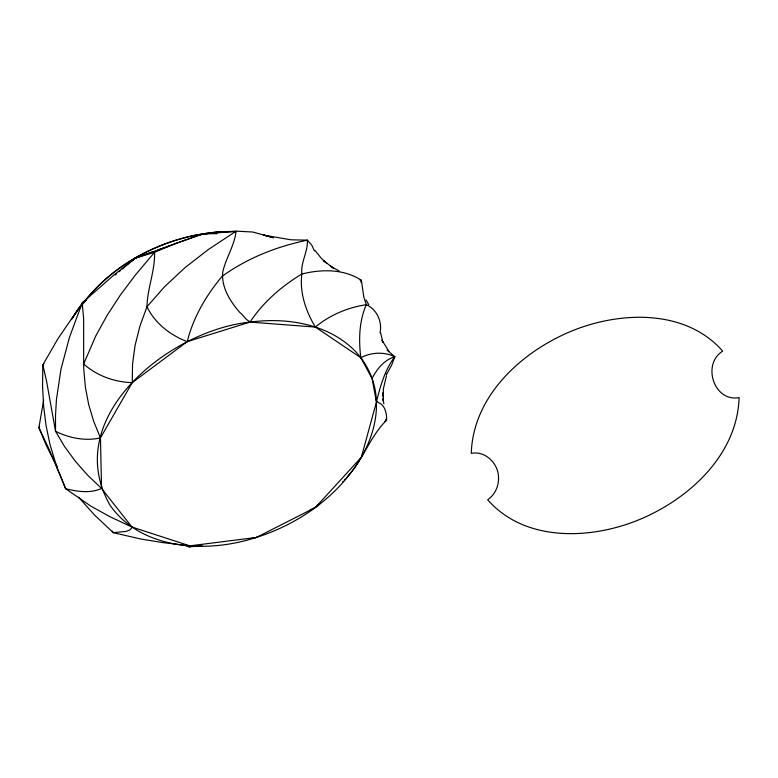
<?xml version="1.0" encoding="UTF-8"?>
<svg xmlns="http://www.w3.org/2000/svg" width="778" height="778" viewBox="0 0 778 778"><rect width="100%" height="100%" fill="white"/><g stroke="black" fill="none" stroke-linecap="round" stroke-linejoin="round"><path stroke-width="1.17" d="M383.826 403.772L383.058 398.579L383.369 401.429L383.35 388.951L386.442 375.813M380.053 332.663C382.377 321.654 376.815 309.323 366.341 304.694C347.785 307.427 329.814 315.012 315.382 327.081L250.049 322.102C169.03 330.271 59.78 418.01 110.145 505.418C141.003 549.025 203.301 553.09 250.779 539.135C294.434 526.57 334.88 499.573 359.29 460.751M43.665 400.116L38.9 427.657L46.427 445.668L54.664 461.928M254.124 537.831L256.37 537.462L315.469 507.441L361.332 457.269L376.435 402.041C380.277 386.219 384.828 369.978 394.777 356.781L387.006 350.012M360.729 282.083L361.391 280.304C343.983 268.789 321.343 269.071 301.815 274.041C281.529 286.265 263.139 302.224 250.049 322.102L187.255 341.62L132.231 382.63L100.459 437.888L101.558 488.409L131.929 527.037L189.832 545.845L191.728 545.767M81.632 305.102C108.988 268.002 152.196 243.981 197.038 234.791M361.332 457.269C370.931 440.572 377.048 421.433 376.435 402.041L372.079 378.478C376.922 369.025 384.196 359.825 394.777 356.781L391.723 364.97L386.977 373.596M79.667 308.351C113.753 259.298 174.992 231.105 234.314 231.445M264.714 235.326L252.821 232.029L236.123 231.154C234.479 245.478 226.038 257.781 222.819 271.687C220.933 286.829 230.171 301.446 239.819 312.474C244.117 315.605 247.385 323.347 253.482 321.684C267.856 320.079 282.453 320.205 296.739 322.569C315.994 325.739 334.929 333.169 349.779 346.064C364.794 358.872 374.578 377.622 376.153 397.315C374.539 403.033 380.607 402.177 383.019 406.009C386.044 410.025 386.763 415.287 386.598 420.188C371.106 435.456 364.172 456.54 350.577 472.936M361.08 457.707L359.786 459.895M71.45 319.661L82.663 303.012L85.959 299.968M71.887 318.698L78.033 309.226M39.629 426.49L38.9 427.657L48.897 448.935L62.794 481.504M386.724 373.994L386.199 374.782M77.246 310.48L57.912 338.78L42.829 364.882L42.566 386.209L43.626 406.311L46.067 425.566L49.986 444.539L56.94 467.49L65.605 488.72L91.065 506.274L110.068 516.787L131.929 527.037L131.394 528.408L129.518 530.129L125.948 531.423L113.228 532.648L94.391 514.88L78.549 497.171M77.81 309.702L82.663 303.012L85.823 300.269M78.364 308.924L82.663 303.012L85.959 300.201M350.149 473.452L349.711 473.977M349.487 474.24L349.04 474.765M43.908 363.618L42.829 364.882L46.476 380.734L55.539 431.294L64.681 446.679L75.408 461.344L87.758 475.309L101.558 488.409C90.267 493.709 77.265 491.54 65.605 488.72L63.164 482.428M348.807 475.037L347.387 476.671M202.552 233.974L175.633 243.397L154.54 252.305L135.528 274.867L120.289 295.154L107.276 315.09L95.869 335.775L83.645 363.978L83.791 369.443L85.376 387.162L88.741 404.784L93.671 421.326L100.459 437.888C85.288 441.33 69.32 438.102 55.539 431.294L55.491 415.656L56.454 399.396L60.995 369.171L69.485 337.253L82.215 302.905L113.666 275.237L135.323 258.082L139.583 256.555M346.385 477.789L346.891 477.225M345.354 478.927L344.275 480.075M342.573 481.845L343.147 481.251M319.418 503.629L317.2 505.778M316.636 506.322L314.049 508.122M132.036 260.893L135.323 258.082L153.558 251.576M115.193 275.033L116.476 273.944M119.053 271.755L120.347 270.666M122.292 269.023L124.898 266.825M125.55 266.28L135.323 258.082L154.54 252.286M85.677 300.162L82.215 302.905L83.645 318.698L83.645 363.978C96.91 375.842 114.531 382.124 132.231 382.63L132.552 364.065L135.08 345.422L139.904 326.167L146.964 306.756L164.45 286.819L185.145 267.515L208.3 249.563L236.123 231.154L198.322 234.548M384.75 421.53L386.598 420.188L385.655 419.43M258.15 536.48L256.37 537.462L189.832 545.845L162.281 542.529L140.73 538.998L113.228 532.648L112.314 531.053M309.897 510.183L310.451 509.911M311.521 509.366L312.046 509.113M312.561 508.851L313.563 508.365M394.018 357.063L394.777 356.781C384.176 351.539 371.155 352.24 360.788 357.715L315.382 327.081C305.851 311.268 299.481 292.703 301.815 274.041C300.541 262.361 308.01 251.848 307.417 240.169L290.904 239.789L263.596 235.112M203.029 233.808L216.196 232.058L235.413 231.581M177.977 242.794L157.749 250.078M179.3 242.318L180.613 241.841M181.935 241.374L187.148 239.498M187.79 239.264L189.725 238.574M199.81 234.956L203.486 233.643L216.984 233.701M141.713 255.787L165.14 247.385M167.27 246.626L169.4 245.858M190.367 238.34L191.641 237.883M192.283 237.66L203.486 233.643L207.279 233.731M194.237 545.777L189.083 546.885L183.511 544.911M251.78 538.24L253.356 537.968M202.144 545.738L189.083 546.885L187.868 545.524M360.039 280.129L361.391 280.304L363.803 297.031L366.341 304.694C358.95 321.285 358.687 339.976 360.788 357.715L372.079 378.478M273.389 237.786L264.257 235.151L273.311 237.669M265.755 235.744L266.65 236.104M339.043 270.861L332.216 267.233L323.366 260.552L327.12 263.567M332.216 267.233L333.383 268.011L330.387 265.988M325.544 262.283L320.974 257.907L315.012 250.409M388.932 351.384L381.988 340.229L382.902 342.514L380.666 333.081M368.772 304.645L366.059 300.016M56.697 465.516L57.212 466.401M56.181 464.622L55.17 462.832M314.429 250.915L311.842 245.303L307.417 240.169C276.939 246.441 247.316 258.063 222.031 276.404C206.189 295.436 193.168 317.395 187.255 341.62C170.294 335.221 154.948 323.308 146.964 306.756C147.314 288.337 155.182 270.812 154.54 252.305M383.039 395.039L382.912 392.783L383.107 396.731M498.513 477.459C498.893 486.065 494.905 494.934 487.66 499.768C524.8 542.159 590.259 539.708 638.534 519.937C688.666 499.379 737.34 455.072 739.1 397.587C713.883 402.372 701.63 363.929 722.713 351.16C685.574 308.769 620.115 311.219 571.84 330.981C521.707 351.549 473.034 395.856 471.274 453.341C485.423 450.54 498.484 463.639 498.513 477.459"/></g></svg>
